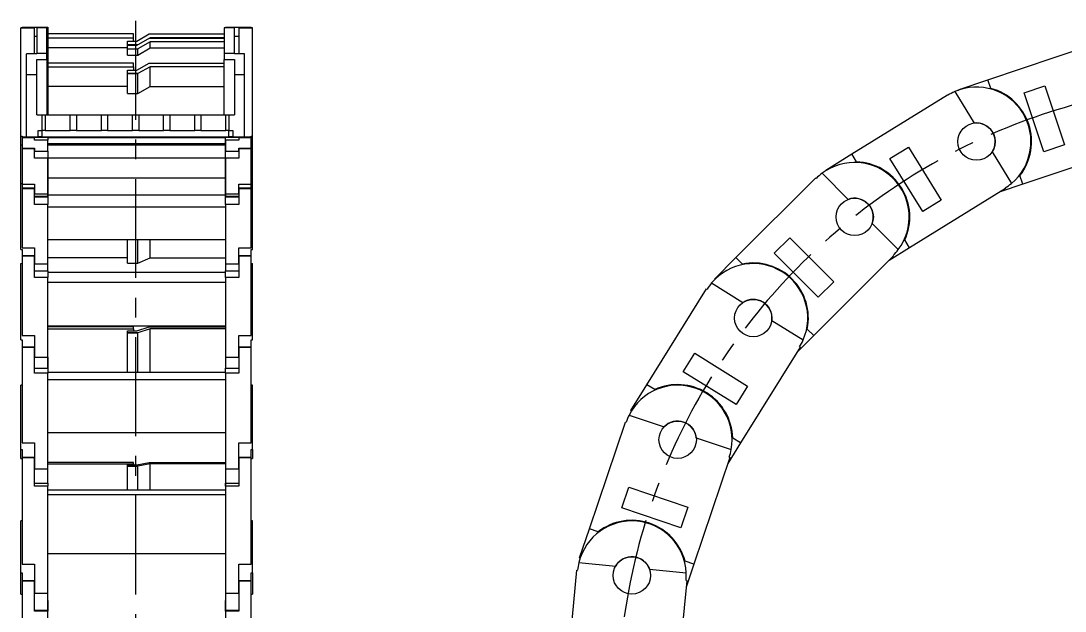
# Model space of a CAD drawing. Extents: x -174 to 743, y -570 to 74.
# Drawn here: x -174.2 to 161.3, y -287.5 to -98 of the extents above; entities that cross this region are included whole.
import ezdxf

# ---------------------------------------------------------------- set-up
doc = ezdxf.new("R2010")
doc.units = 0
doc.linetypes.add('CENTER', pattern=[50.8, 31.75, -6.35, 6.35, -6.35])
doc.layers.get('0').update_dxf_attribs({"linetype": 'CONTINUOUS'})
doc.layers.add('CENTER', color=1, linetype='CONTINUOUS')

msp = doc.modelspace()

# ---------------------------------------------------------------- linework, layer by layer
at = {"color": 7, "linetype": 'CONTINUOUS'}
for p, q in [((-174.180106, -135.020508), (-174.180106, -100.218519)), ((-173.780106, -100.218519), (-174.180106, -100.218519)), ((-173.780106, -100.379492), (-174.180106, -100.379492)), ((-173.780106, -100), (-169.830106, -100)), ((-173.780106, -100), (-173.780106, -100.2)), ((-173.780106, -100.2), (-169.830106, -100.2)), ((-173.780106, -100.2), (-173.780106, -100.379492)), ((-169.830106, -100), (-165.480106, -100)), ((-169.830106, -100.2), (-169.830106, -100)), ((-169.830106, -102.347801), (-169.830106, -100.2)), ((-165.830106, -100.2), (-169.080106, -100.2)), ((-169.080106, -100.2), (-169.080106, -108.465079)), ((-165.830106, -108.465079), (-165.830106, -100.2)), ((-165.480106, -100), (-165.480106, -102.960597)), ((-105.580106, -100.2), (-108.830106, -100.2)), ((-108.830106, -100.2), (-108.830106, -108.465079)), ((-108.480106, -100), (-104.130106, -100)), ((-108.480106, -100.2), (-108.480106, -100)), ((-105.580106, -108.465079), (-105.580106, -100.2)), ((-104.130106, -100), (-100.180106, -100)), ((-104.130106, -100), (-104.130106, -100.2)), ((-104.130106, -100.2), (-100.180106, -100.2)), ((-104.130106, -100.2), (-104.130106, -102.347801)), ((-100.180106, -100.2), (-100.180106, -100)), ((-100.180106, -100.218519), (-100.180106, -100.083786)), ((-100.180106, -100.218519), (-100.180106, -100.2)), ((-100.180106, -100.379492), (-100.180106, -100.2)), ((-100.180106, -100.379492), (-100.180106, -100.2)), ((-100.180106, -100.379492), (-100.180106, -100.2)), ((-99.780106, -100.218519), (-100.180106, -100.218519)), ((-99.780106, -100.379492), (-100.180106, -100.379492)), ((-99.780106, -134.695557), (-99.780106, -100.218519)), ((-99.780106, -134.695557), (-99.780106, -100.218519)), ((-99.780106, -135.020508), (-99.780106, -100.379492)), ((-169.825106, -102.347801), (-169.830106, -102.347801)), ((-169.825106, -108.540322), (-169.825106, -102.347801)), ((-169.080106, -102.960597), (-169.825106, -102.960597)), ((-165.480106, -102.960597), (-165.830106, -102.960597)), ((-137.980106, -102.2), (-165.480106, -102.2)), ((-165.480106, -102.960597), (-165.480106, -128.199951)), ((-165.480106, -103.4), (-137.980106, -103.4)), ((-137.980106, -103.536775), (-165.480106, -103.536775)), ((-137.980106, -103.4), (-137.980106, -102.2)), ((-137.980106, -104.509401), (-137.980106, -103.536775)), ((-136.980106, -104.509401), (-132.980106, -102.2)), ((-132.658567, -103.4), (-136.621365, -105.687923)), ((-132.980106, -102.2), (-108.830106, -102.2)), ((-132.895469, -103.536775), (-108.830106, -103.536775)), ((-108.830106, -103.4), (-132.658567, -103.4)), ((-104.135106, -102.960597), (-105.580106, -102.960597)), ((-104.135106, -102.347801), (-104.135106, -108.540322)), ((-104.130106, -102.347801), (-104.135106, -102.347801)), ((-139.980106, -106.674793), (-165.480106, -106.674793)), ((-139.980106, -104.509401), (-136.980106, -104.509401)), ((-139.980106, -105.687923), (-139.980106, -104.509401)), ((-139.980106, -105.687923), (-136.621365, -105.687923)), ((-139.980106, -105.709401), (-139.980106, -105.687923)), ((-136.658567, -105.709401), (-139.980106, -105.709401)), ((-139.980106, -105.835244), (-136.980106, -105.835244)), ((-139.980106, -107.008187), (-139.980106, -105.835244)), ((-139.980106, -107.008187), (-136.621365, -107.008187)), ((-139.980106, -107.03149), (-139.980106, -107.008187)), ((-136.658567, -107.03149), (-139.980106, -107.03149)), ((-139.980106, -108.973262), (-139.980106, -107.03149)), ((-137.980106, -105.709401), (-137.980106, -105.835244)), ((-136.980106, -105.835244), (-136.761102, -105.709401)), ((-136.621365, -105.687923), (-136.658567, -105.709401)), ((-136.658567, -108.973262), (-132.658567, -106.674793)), ((-136.657503, -107.030823), (-136.658567, -107.03149)), ((-136.657503, -107.030823), (-136.658567, -107.03149)), ((-136.658567, -108.973262), (-136.658567, -107.03149)), ((-136.65644, -107.030157), (-136.657503, -107.030823)), ((-136.65644, -107.030157), (-136.657503, -107.030823)), ((-136.655376, -107.029491), (-136.65644, -107.030157)), ((-136.655376, -107.029491), (-136.65644, -107.030157)), ((-136.654312, -107.028825), (-136.655376, -107.029491)), ((-136.654312, -107.028825), (-136.655376, -107.029491)), ((-136.653249, -107.028159), (-136.654312, -107.028825)), ((-136.653249, -107.028159), (-136.654312, -107.028825)), ((-136.652186, -107.027493), (-136.653249, -107.028159)), ((-136.652186, -107.027493), (-136.653249, -107.028159)), ((-136.651122, -107.026827), (-136.652186, -107.027493)), ((-136.651122, -107.026827), (-136.652186, -107.027493)), ((-136.650059, -107.026161), (-136.651122, -107.026827)), ((-136.650059, -107.026161), (-136.651122, -107.026827)), ((-136.648995, -107.025495), (-136.650059, -107.026161)), ((-136.648995, -107.025495), (-136.650059, -107.026161)), ((-136.647932, -107.024829), (-136.648995, -107.025495)), ((-136.647932, -107.024829), (-136.648995, -107.025495)), ((-136.646869, -107.024163), (-136.647932, -107.024829)), ((-136.646869, -107.024163), (-136.647932, -107.024829)), ((-136.645806, -107.023497), (-136.646869, -107.024163)), ((-136.645806, -107.023497), (-136.646869, -107.024163)), ((-136.644743, -107.022831), (-136.645806, -107.023497)), ((-136.644743, -107.022831), (-136.645806, -107.023497)), ((-136.64368, -107.022165), (-136.644743, -107.022831)), ((-136.64368, -107.022165), (-136.644743, -107.022831)), ((-136.642617, -107.021499), (-136.64368, -107.022165)), ((-136.642617, -107.021499), (-136.64368, -107.022165)), ((-136.641554, -107.020834), (-136.642617, -107.021499)), ((-136.641554, -107.020834), (-136.642617, -107.021499)), ((-136.640491, -107.020168), (-136.641554, -107.020834)), ((-136.640491, -107.020168), (-136.641554, -107.020834)), ((-136.639428, -107.019502), (-136.640491, -107.020168)), ((-136.639428, -107.019502), (-136.640491, -107.020168)), ((-136.638365, -107.018836), (-136.639428, -107.019502)), ((-136.638365, -107.018836), (-136.639428, -107.019502)), ((-136.637302, -107.018171), (-136.638365, -107.018836)), ((-136.637302, -107.018171), (-136.638365, -107.018836)), ((-136.636239, -107.017505), (-136.637302, -107.018171)), ((-136.636239, -107.017505), (-136.637302, -107.018171)), ((-136.635177, -107.016839), (-136.636239, -107.017505)), ((-136.635177, -107.016839), (-136.636239, -107.017505)), ((-136.634114, -107.016173), (-136.635177, -107.016839)), ((-136.634114, -107.016173), (-136.635177, -107.016839)), ((-136.633051, -107.015508), (-136.634114, -107.016173)), ((-136.633051, -107.015508), (-136.634114, -107.016173)), ((-136.631989, -107.014842), (-136.633051, -107.015508)), ((-136.631989, -107.014842), (-136.633051, -107.015508)), ((-136.630926, -107.014177), (-136.631989, -107.014842)), ((-136.630926, -107.014177), (-136.631989, -107.014842)), ((-136.629864, -107.013511), (-136.630926, -107.014177)), ((-136.629864, -107.013511), (-136.630926, -107.014177)), ((-136.628801, -107.012846), (-136.629864, -107.013511)), ((-136.628801, -107.012846), (-136.629864, -107.013511)), ((-136.627739, -107.01218), (-136.628801, -107.012846)), ((-136.627739, -107.01218), (-136.628801, -107.012846)), ((-136.626676, -107.011515), (-136.627739, -107.01218)), ((-136.626676, -107.011515), (-136.627739, -107.01218)), ((-136.625614, -107.010849), (-136.626676, -107.011515)), ((-136.625614, -107.010849), (-136.626676, -107.011515)), ((-136.624552, -107.010184), (-136.625614, -107.010849)), ((-136.624552, -107.010184), (-136.625614, -107.010849)), ((-136.62349, -107.009518), (-136.624552, -107.010184)), ((-136.62349, -107.009518), (-136.624552, -107.010184)), ((-136.622428, -107.008853), (-136.62349, -107.009518)), ((-136.622428, -107.008853), (-136.62349, -107.009518)), ((-136.621365, -107.008187), (-136.622428, -107.008853)), ((-136.621365, -107.008187), (-136.622428, -107.008853)), ((-132.658567, -104.731095), (-136.621365, -107.008187)), ((-108.830106, -104.731095), (-132.658567, -104.731095)), ((-132.658567, -106.674793), (-132.658567, -104.731095)), ((-132.658567, -106.674793), (-108.830106, -106.674793)), ((136.466453, -116.87571), (170.794589, -105.385754)), ((-169.080106, -108.540288), (-172.330106, -108.540288)), ((-172.330106, -115.2), (-172.330106, -108.540288)), ((-165.830106, -108.465079), (-169.080106, -108.465079)), ((-169.080106, -108.465079), (-169.080106, -108.540288)), ((-169.080106, -115.2), (-169.080106, -110.376915)), ((-169.080106, -110.376915), (-165.830106, -110.376915)), ((-165.830106, -110.376915), (-165.830106, -108.465079)), ((-165.830106, -110.376915), (-165.830106, -128.2)), ((-139.980106, -108.973262), (-136.658567, -108.973262)), ((-105.580106, -108.465079), (-108.830106, -108.465079)), ((-108.830106, -108.465079), (-108.830106, -110.376915)), ((-108.830106, -128.2), (-108.830106, -110.376915)), ((-108.830106, -110.376915), (-105.580106, -110.376915)), ((-105.580106, -108.540288), (-105.580106, -108.465079)), ((-102.330106, -108.540288), (-105.580106, -108.540288)), ((-105.580106, -110.376915), (-105.580106, -115.2)), ((-102.330106, -115.2), (-102.330106, -108.540288)), ((-137.980106, -111.598221), (-165.480106, -111.598221)), ((-165.480106, -112.736171), (-137.980106, -112.736171)), ((-139.980106, -113.788206), (-136.980106, -113.788206)), ((-139.980106, -114.905787), (-139.980106, -113.788206)), ((-137.980106, -112.736171), (-137.980106, -111.598221)), ((-137.980106, -112.736171), (-137.980106, -113.788206)), ((-136.980106, -113.788206), (-132.980106, -111.598221)), ((-132.658567, -112.736171), (-136.621365, -114.905787)), ((-132.980106, -111.598221), (-108.830106, -111.598221)), ((-108.830106, -112.736171), (-132.658567, -112.736171)), ((-132.658567, -119.084212), (-132.658567, -112.736171)), ((-172.330106, -115.2), (-169.080106, -115.2)), ((-172.330106, -135.2), (-172.330106, -115.2)), ((-169.080106, -128.2), (-169.080106, -115.2)), ((-139.980106, -114.905787), (-136.621365, -114.905787)), ((-139.980106, -114.932444), (-139.980106, -114.905787)), ((-139.980106, -114.932444), (-139.980106, -114.905787)), ((-136.658567, -114.932444), (-139.980106, -114.932444)), ((-139.980106, -121.274197), (-139.980106, -114.932444)), ((-136.657503, -114.931682), (-136.658567, -114.932444)), ((-136.657503, -114.931682), (-136.658567, -114.932444)), ((-136.658567, -121.274197), (-136.658567, -114.932444)), ((-136.65644, -114.93092), (-136.657503, -114.931682)), ((-136.65644, -114.93092), (-136.657503, -114.931682)), ((-136.655376, -114.930158), (-136.65644, -114.93092)), ((-136.655376, -114.930158), (-136.65644, -114.93092)), ((-136.654312, -114.929396), (-136.655376, -114.930158)), ((-136.654312, -114.929396), (-136.655376, -114.930158)), ((-136.653249, -114.928634), (-136.654312, -114.929396)), ((-136.653249, -114.928634), (-136.654312, -114.929396)), ((-136.652186, -114.927873), (-136.653249, -114.928634)), ((-136.652186, -114.927873), (-136.653249, -114.928634)), ((-136.651122, -114.927111), (-136.652186, -114.927873)), ((-136.651122, -114.927111), (-136.652186, -114.927873)), ((-136.650059, -114.926349), (-136.651122, -114.927111)), ((-136.650059, -114.926349), (-136.651122, -114.927111)), ((-136.648995, -114.925587), (-136.650059, -114.926349)), ((-136.648995, -114.925587), (-136.650059, -114.926349)), ((-136.647932, -114.924826), (-136.648995, -114.925587)), ((-136.647932, -114.924826), (-136.648995, -114.925587)), ((-136.646869, -114.924064), (-136.647932, -114.924826)), ((-136.646869, -114.924064), (-136.647932, -114.924826)), ((-136.645806, -114.923302), (-136.646869, -114.924064)), ((-136.645806, -114.923302), (-136.646869, -114.924064)), ((-136.644743, -114.92254), (-136.645806, -114.923302)), ((-136.644743, -114.92254), (-136.645806, -114.923302)), ((-136.64368, -114.921779), (-136.644743, -114.92254)), ((-136.64368, -114.921779), (-136.644743, -114.92254)), ((-136.642617, -114.921017), (-136.64368, -114.921779)), ((-136.642617, -114.921017), (-136.64368, -114.921779)), ((-136.641554, -114.920255), (-136.642617, -114.921017)), ((-136.641554, -114.920255), (-136.642617, -114.921017)), ((-136.640491, -114.919494), (-136.641554, -114.920255)), ((-136.640491, -114.919494), (-136.641554, -114.920255)), ((-136.639428, -114.918732), (-136.640491, -114.919494)), ((-136.639428, -114.918732), (-136.640491, -114.919494)), ((-136.638365, -114.917971), (-136.639428, -114.918732)), ((-136.638365, -114.917971), (-136.639428, -114.918732)), ((-136.637302, -114.917209), (-136.638365, -114.917971)), ((-136.637302, -114.917209), (-136.638365, -114.917971)), ((-136.636239, -114.916447), (-136.637302, -114.917209)), ((-136.636239, -114.916447), (-136.637302, -114.917209)), ((-136.635177, -114.915686), (-136.636239, -114.916447)), ((-136.635177, -114.915686), (-136.636239, -114.916447)), ((-136.634114, -114.914924), (-136.635177, -114.915686)), ((-136.634114, -114.914924), (-136.635177, -114.915686)), ((-136.633051, -114.914163), (-136.634114, -114.914924)), ((-136.633051, -114.914163), (-136.634114, -114.914924)), ((-136.631989, -114.913401), (-136.633051, -114.914163)), ((-136.631989, -114.913401), (-136.633051, -114.914163)), ((-136.630926, -114.91264), (-136.631989, -114.913401)), ((-136.630926, -114.91264), (-136.631989, -114.913401)), ((-136.629864, -114.911878), (-136.630926, -114.91264)), ((-136.629864, -114.911878), (-136.630926, -114.91264)), ((-136.628801, -114.911117), (-136.629864, -114.911878)), ((-136.628801, -114.911117), (-136.629864, -114.911878)), ((-136.627739, -114.910355), (-136.628801, -114.911117)), ((-136.627739, -114.910355), (-136.628801, -114.911117)), ((-136.626676, -114.909594), (-136.627739, -114.910355)), ((-136.626676, -114.909594), (-136.627739, -114.910355)), ((-136.625614, -114.908833), (-136.626676, -114.909594)), ((-136.625614, -114.908833), (-136.626676, -114.909594)), ((-136.624552, -114.908071), (-136.625614, -114.908833)), ((-136.624552, -114.908071), (-136.625614, -114.908833)), ((-136.62349, -114.90731), (-136.624552, -114.908071)), ((-136.62349, -114.90731), (-136.624552, -114.908071)), ((-136.622428, -114.906549), (-136.62349, -114.90731)), ((-136.622428, -114.906549), (-136.62349, -114.90731)), ((-136.621365, -114.905787), (-136.622428, -114.906549)), ((-136.621365, -114.905787), (-136.622428, -114.906549)), ((-105.580106, -115.2), (-102.330106, -115.2)), ((-105.580106, -115.2), (-105.580106, -128.2)), ((-102.330106, -135.2), (-102.330106, -115.2)), ((127.173201, -119.98625), (136.466453, -116.87571)), ((137.406153, -119.683217), (136.466453, -116.87571)), ((-139.980106, -119.084212), (-165.480106, -119.084212)), ((-136.658567, -121.274197), (-132.658567, -119.084212)), ((-132.658567, -119.084212), (-108.830106, -119.084212)), ((125.81313, -120.722441), (132.050771, -130.816865)), ((127.236681, -120.175908), (127.173201, -119.98625)), ((148.108872, -121.09875), (154.74691, -118.876936)), ((154.74691, -118.876936), (161.094952, -137.842757)), ((-139.980106, -121.274197), (-136.658567, -121.274197)), ((92.691917, -140.742913), (123.486917, -121.713778)), ((123.486917, -121.713778), (123.59205, -121.883916)), ((154.456914, -140.064571), (148.108872, -121.09875)), ((-169.080106, -128.2), (-167.330106, -128.2)), ((-167.330106, -133.2), (-167.330106, -128.2)), ((-167.330106, -128.2), (-166.330106, -128.2)), ((-166.330106, -128.2), (-158.330106, -128.2)), ((-166.330106, -128.2), (-166.330106, -133.2)), ((-158.330106, -128.2), (-156.330106, -128.2)), ((-158.330106, -133.2), (-158.330106, -128.2)), ((-156.330106, -128.2), (-148.330106, -128.2)), ((-156.330106, -128.2), (-156.330106, -133.2)), ((-148.330106, -133.2), (-148.330106, -128.2)), ((-148.330106, -128.2), (-146.330106, -128.2)), ((-146.330106, -128.2), (-138.330106, -128.2)), ((-146.330106, -128.2), (-146.330106, -133.2)), ((-138.330106, -128.2), (-136.330106, -128.2)), ((-138.330106, -133.2), (-138.330106, -128.2)), ((-136.330106, -128.2), (-128.330106, -128.2)), ((-136.330106, -128.2), (-136.330106, -133.2)), ((-128.330106, -128.2), (-126.330106, -128.2)), ((-128.330106, -133.2), (-128.330106, -128.2)), ((-126.330106, -128.2), (-118.330106, -128.2)), ((-126.330106, -128.2), (-126.330106, -133.2)), ((-118.330106, -128.2), (-116.330106, -128.2)), ((-118.330106, -133.2), (-118.330106, -128.2)), ((-116.330106, -128.2), (-108.330106, -128.2)), ((-116.330106, -128.2), (-116.330106, -133.2)), ((-108.330106, -128.2), (-107.330106, -128.2)), ((-108.330106, -133.2), (-108.330106, -128.2)), ((-107.330106, -128.2), (-107.330106, -133.2)), ((-107.330106, -128.2), (-105.580106, -128.2)), ((-168.580106, -133.2), (-167.330106, -133.2)), ((-168.580106, -135.2), (-168.580106, -133.2)), ((-166.330106, -133.2), (-167.330106, -133.2)), ((-167.330106, -135.2), (-167.330106, -133.2)), ((-166.330106, -133.2), (-158.330106, -133.2)), ((-156.330106, -133.2), (-158.330106, -133.2)), ((-156.330106, -133.2), (-148.330106, -133.2)), ((-146.330106, -133.2), (-148.330106, -133.2)), ((-146.330106, -133.2), (-138.330106, -133.2)), ((-136.330106, -133.2), (-138.330106, -133.2)), ((-136.330106, -133.2), (-128.330106, -133.2)), ((-126.330106, -133.2), (-128.330106, -133.2)), ((-126.330106, -133.2), (-118.330106, -133.2)), ((-116.330106, -133.2), (-118.330106, -133.2)), ((-116.330106, -133.2), (-108.330106, -133.2)), ((-107.330106, -133.2), (-108.330106, -133.2)), ((-107.330106, -133.2), (-106.080106, -133.2)), ((-107.330106, -135.2), (-107.330106, -133.2)), ((-106.080106, -133.2), (-106.080106, -135.2)), ((-174.180106, -137.801883), (-174.180106, -135.020508)), ((-174.180106, -137.801883), (-174.180106, -135.020508)), ((-174.180106, -135.020508), (-173.780106, -135.020508)), ((-173.780106, -135.020508), (-173.780106, -135.2)), ((-173.780106, -135.020508), (-173.780106, -135.2)), ((-173.780106, -135.020508), (-173.780106, -135.2)), ((-173.780106, -135.2), (-172.330106, -135.2)), ((-173.780106, -135.2), (-173.780106, -135.4)), ((-173.780106, -135.316214), (-173.780106, -138.834308)), ((-173.780106, -135.4), (-169.830106, -135.4)), ((-172.330106, -135.2), (-168.580106, -135.2)), ((-169.830106, -135.4), (-169.830106, -135.2)), ((-165.480106, -135.4), (-169.830106, -135.4)), ((-169.830106, -136.268626), (-169.830106, -135.4)), ((-165.480106, -136.268626), (-169.830106, -136.268626)), ((-167.330106, -135.2), (-168.580106, -135.2)), ((-167.330106, -135.2), (-107.330106, -135.2)), ((-165.480106, -135.2), (-165.480106, -135.4)), ((-165.480106, -135.4), (-165.480106, -136.268626)), ((-108.480106, -135.584352), (-165.480106, -135.584352)), ((-165.480106, -139.78672), (-165.480106, -136.268626)), ((-108.480106, -137.52805), (-165.480106, -137.52805)), ((-139.980106, -137.865883), (-139.980106, -137.52805)), ((-136.658567, -137.865883), (-136.658567, -137.52805)), ((-132.658567, -137.865883), (-132.658567, -137.52805)), ((-108.480106, -154.461207), (-108.480106, -135.192206)), ((-108.480106, -136.268626), (-108.480106, -135.2)), ((-108.480106, -135.4), (-108.480106, -135.2)), ((-104.130106, -135.4), (-108.480106, -135.4)), ((-104.130106, -136.268626), (-108.480106, -136.268626)), ((-108.480106, -136.268626), (-108.480106, -139.78672)), ((-106.080106, -135.2), (-107.330106, -135.2)), ((-106.080106, -135.2), (-102.330106, -135.2)), ((-104.130106, -135.2), (-104.130106, -135.4)), ((-104.130106, -135.316214), (-104.130106, -136.268626)), ((-104.130106, -135.4), (-100.180106, -135.4)), ((-102.330106, -135.2), (-100.180106, -135.2)), ((-100.180106, -135.020508), (-99.780106, -135.020508)), ((-100.180106, -135.2), (-100.180106, -135.020508)), ((-100.180106, -135.4), (-100.180106, -135.2)), ((-100.180106, -138.834308), (-100.180106, -135.4)), ((-99.780106, -137.801883), (-99.780106, -135.020508)), ((-174.180106, -150.191228), (-174.180106, -137.801883)), ((-174.180106, -137.801883), (-173.780106, -137.801883)), ((-173.780106, -138.834308), (-169.830106, -138.834308)), ((-173.780106, -138.834308), (-173.780106, -138.955257)), ((-173.780106, -138.955257), (-169.830106, -138.955257)), ((-173.780106, -138.955257), (-173.780106, -150.445213)), ((-169.830106, -138.834308), (-169.830106, -139.78672)), ((-169.830106, -138.955257), (-169.830106, -138.834308)), ((-169.830106, -142.065797), (-169.830106, -138.955257)), ((-169.830106, -139.78672), (-165.480106, -139.78672)), ((-108.480106, -137.865883), (-165.480106, -137.865883)), ((-165.480106, -139.78672), (-165.480106, -154.461207)), ((-165.480106, -139.78672), (-165.480106, -142.065797)), ((-108.480106, -154.461207), (-108.480106, -139.25829)), ((-108.480106, -139.78672), (-104.130106, -139.78672)), ((-108.480106, -142.065797), (-108.480106, -139.78672)), ((-104.130106, -138.834308), (-100.180106, -138.834308)), ((-104.130106, -139.78672), (-104.130106, -138.834308)), ((-104.130106, -138.955257), (-100.180106, -138.955257)), ((-104.130106, -138.955257), (-104.130106, -142.065797)), ((-100.180106, -137.801883), (-99.780106, -137.801883)), ((-100.180106, -138.765599), (-100.180106, -137.801883)), ((-100.180106, -138.955257), (-100.180106, -138.765599)), ((-100.180106, -150.445213), (-100.180106, -138.955257)), ((-99.780106, -150.191228), (-99.780106, -137.801883)), ((84.355149, -145.894447), (92.691917, -140.742913)), ((94.248205, -143.261465), (92.691917, -140.742913)), ((104.99125, -142.194264), (110.946084, -138.514597)), ((110.946084, -138.514597), (121.459419, -155.528409)), ((137.785118, -140.096804), (144.022759, -150.191228)), ((182.030623, -138.955257), (147.702487, -150.445213)), ((161.094952, -137.842757), (154.456914, -140.064571)), ((-165.480106, -142.065797), (-169.830106, -142.065797)), ((-165.480106, -153.555753), (-165.480106, -142.065797)), ((-108.480106, -142.133193), (-165.480106, -142.133193)), ((-104.130106, -142.065797), (-108.480106, -142.065797)), ((-108.480106, -142.065797), (-108.480106, -153.555753)), ((115.504584, -159.208076), (104.99125, -142.194264)), ((83.199253, -146.921907), (91.578223, -155.324194)), ((84.460283, -146.064585), (84.355149, -145.894447)), ((-174.180106, -171.450817), (-174.180106, -150.191228)), ((-174.180106, -171.450817), (-174.180106, -150.191228)), ((-174.180106, -150.191228), (-173.780106, -150.191228)), ((-173.780106, -150.445213), (-169.830106, -150.445213)), ((-173.780106, -150.445213), (-173.780106, -151.658087)), ((-169.830106, -150.445213), (-169.830106, -153.555753)), ((-108.480106, -148.481235), (-165.480106, -148.481235)), ((-104.130106, -150.445213), (-100.180106, -150.445213)), ((-104.130106, -153.555753), (-104.130106, -150.445213)), ((-100.180106, -150.191228), (-99.780106, -150.191228)), ((-100.180106, -151.658087), (-100.180106, -150.191228)), ((-99.780106, -171.450817), (-99.780106, -150.191228)), ((-99.780106, -171.450817), (-99.780106, -150.191228)), ((55.528255, -173.980176), (81.161063, -148.418502)), ((81.161063, -148.418502), (81.302288, -148.56012)), ((147.702487, -150.445213), (140.352373, -152.905366)), ((147.702487, -150.445213), (146.762788, -147.637705)), ((-173.780106, -151.658087), (-169.830106, -151.658087)), ((-173.780106, -151.658087), (-173.780106, -151.828225)), ((-173.780106, -151.828225), (-169.830106, -151.828225)), ((-173.780106, -151.828225), (-173.780106, -170.857361)), ((-169.830106, -156.979759), (-169.830106, -151.828225)), ((-169.830106, -153.555753), (-165.480106, -153.555753)), ((-169.830106, -154.271002), (-165.480106, -154.271002)), ((-169.825106, -154.271002), (-169.825106, -154.461207)), ((-165.480106, -154.271002), (-165.480106, -153.555753)), ((-165.480106, -154.271002), (-165.480106, -153.555753)), ((-108.480106, -153.983094), (-165.480106, -153.983094)), ((-108.480106, -153.555753), (-104.130106, -153.555753)), ((-108.480106, -153.555753), (-108.480106, -154.271002)), ((-108.480106, -154.271002), (-104.130106, -154.271002)), ((-104.135106, -154.461207), (-104.135106, -154.271002)), ((-104.130106, -151.658087), (-100.180106, -151.658087)), ((-104.130106, -151.828225), (-100.180106, -151.828225)), ((-104.130106, -151.828225), (-104.130106, -156.979759)), ((-100.180106, -151.828225), (-100.180106, -151.658087)), ((-100.180106, -170.857361), (-100.180106, -151.828225)), ((142.095519, -151.828225), (111.300519, -170.857361)), ((141.990386, -151.658087), (142.095519, -151.828225)), ((-165.480106, -156.979759), (-169.830106, -156.979759)), ((-169.825106, -154.461207), (-165.480106, -154.461207)), ((-165.480106, -154.461207), (-165.480106, -156.979759)), ((-165.480106, -176.008895), (-165.480106, -156.979759)), ((-108.480106, -154.461207), (-104.135106, -154.461207)), ((-108.480106, -156.979759), (-108.480106, -154.461207)), ((-104.130106, -156.979759), (-108.480106, -156.979759)), ((-108.480106, -156.979759), (-108.480106, -176.008895)), ((121.459419, -155.528409), (115.504584, -159.208076)), ((-108.480106, -157.811202), (-165.480106, -157.811202)), ((99.281121, -163.048529), (107.660091, -171.450817)), ((67.833866, -172.583059), (72.790486, -167.640194)), ((72.790486, -167.640194), (86.912958, -181.801967)), ((-173.780106, -170.857361), (-169.830106, -170.857361)), ((-169.830106, -170.857361), (-169.830106, -176.008895)), ((-108.480106, -168.324537), (-165.480106, -168.324537)), ((-139.980106, -175.763342), (-139.980106, -168.324537)), ((-136.658567, -175.763342), (-136.658567, -168.324537)), ((-132.658567, -174.128081), (-132.658567, -168.324537)), ((-104.130106, -170.857361), (-100.180106, -170.857361)), ((-104.130106, -176.008895), (-104.130106, -170.857361)), ((111.300519, -170.857361), (104.706897, -174.931754)), ((111.300519, -170.857361), (109.744232, -168.338809)), ((-174.180106, -171.450817), (-173.780106, -171.450817)), ((-173.780106, -171.450817), (-173.780106, -173.343222)), ((-173.780106, -171.450817), (-173.780106, -173.343222)), ((-173.780106, -173.343222), (-169.830106, -173.343222)), ((-173.780106, -173.343222), (-173.780106, -173.484839)), ((-173.780106, -173.484839), (-173.780106, -199.046513)), ((-173.780106, -173.484839), (-169.830106, -173.484839)), ((-169.830106, -180.404851), (-169.830106, -173.484839)), ((-139.980106, -174.128081), (-165.480106, -174.128081)), ((-136.658567, -175.763342), (-132.658567, -174.128081)), ((-132.658567, -174.128081), (-108.480106, -174.128081)), ((-104.130106, -173.343222), (-100.180106, -173.343222)), ((-104.130106, -173.484839), (-100.180106, -173.484839)), ((-104.130106, -173.484839), (-104.130106, -180.404851)), ((-100.180106, -173.343222), (-100.180106, -171.450817)), ((-100.180106, -171.450817), (-99.780106, -171.450817)), ((-100.180106, -173.484839), (-100.180106, -173.343222)), ((-100.180106, -199.046513), (-100.180106, -173.484839)), ((48.588986, -180.900187), (55.528255, -173.980176)), ((57.618802, -176.076541), (55.528255, -173.980176)), ((81.956338, -186.744832), (67.833866, -172.583059)), ((106.157838, -173.484839), (80.525029, -199.046513)), ((106.016613, -173.343222), (106.157838, -173.484839)), ((-174.180106, -200.456015), (-174.180106, -175.933355)), ((-174.180106, -175.933355), (-173.780106, -175.933355)), ((-169.830106, -176.008895), (-165.480106, -176.008895)), ((-165.480106, -178.308485), (-165.480106, -176.008895)), ((-139.980106, -175.763342), (-136.658567, -175.763342)), ((-108.480106, -176.008895), (-104.130106, -176.008895)), ((-108.480106, -176.008895), (-108.480106, -178.308485)), ((-100.180106, -175.933355), (-99.780106, -175.933355)), ((-99.780106, -200.456015), (-99.780106, -175.933355)), ((-165.480106, -180.404851), (-169.830106, -180.404851)), ((-169.825106, -178.308485), (-165.480106, -178.308485)), ((-165.480106, -178.308485), (-165.480106, -180.404851)), ((-108.480106, -178.769959), (-165.480106, -178.769959)), ((-165.480106, -205.966524), (-165.480106, -180.404851)), ((-108.480106, -178.308485), (-104.135106, -178.308485)), ((-108.480106, -180.404851), (-108.480106, -178.308485)), ((-108.480106, -180.404851), (-108.480106, -205.966524)), ((-104.130106, -180.404851), (-108.480106, -180.404851)), ((48.730211, -181.041804), (48.588986, -180.900187)), ((-108.480106, -181.956357), (-165.480106, -181.956357)), ((26.941424, -214.829245), (46.056065, -184.087246)), ((46.056065, -184.087246), (46.22591, -184.192852)), ((47.698411, -182.164563), (57.775462, -188.430232)), ((86.912958, -181.801967), (81.956338, -186.744832)), ((67.039429, -194.190346), (77.11648, -200.456015)), ((-108.480106, -196.078829), (-165.480106, -196.078829)), ((-137.980106, -196.288854), (-165.480106, -196.288854)), ((-165.480106, -196.922488), (-137.980106, -196.922488)), ((-139.980106, -197.508284), (-136.980106, -197.508284)), ((-139.980106, -198.130577), (-139.980106, -197.508284)), ((-137.980106, -196.922488), (-137.980106, -196.288854)), ((-137.980106, -196.922488), (-137.980106, -197.508284)), ((-136.980106, -197.508284), (-132.980106, -196.288854)), ((-132.658567, -196.922488), (-136.621365, -198.130577)), ((-132.980106, -196.288854), (-108.480106, -196.288854)), ((-108.480106, -196.922488), (-132.658567, -196.922488)), ((-132.658567, -210.91525), (-132.658567, -196.922488)), ((80.525029, -199.046513), (78.434482, -196.950148)), ((-174.180106, -200.456015), (-173.780106, -200.456015)), ((-173.780106, -199.046513), (-169.830106, -199.046513)), ((-173.780106, -200.456015), (-173.780106, -202.673859)), ((-169.830106, -199.046513), (-169.830106, -205.966524)), ((-139.980106, -198.130577), (-136.621365, -198.130577)), ((-139.980106, -198.158745), (-139.980106, -198.130577)), ((-136.658567, -198.158745), (-139.980106, -198.158745)), ((-139.980106, -210.91525), (-139.980106, -198.158745)), ((-136.657503, -198.15794), (-136.658567, -198.158745)), ((-136.657503, -198.15794), (-136.658567, -198.158745)), ((-136.658567, -210.91525), (-136.658567, -198.158745)), ((-136.65644, -198.157135), (-136.657503, -198.15794)), ((-136.65644, -198.157135), (-136.657503, -198.15794)), ((-136.655376, -198.156331), (-136.65644, -198.157135)), ((-136.655376, -198.156331), (-136.65644, -198.157135)), ((-136.654312, -198.155526), (-136.655376, -198.156331)), ((-136.654312, -198.155526), (-136.655376, -198.156331)), ((-136.653249, -198.154721), (-136.654312, -198.155526)), ((-136.653249, -198.154721), (-136.654312, -198.155526)), ((-136.652186, -198.153917), (-136.653249, -198.154721)), ((-136.652186, -198.153917), (-136.653249, -198.154721)), ((-136.651122, -198.153112), (-136.652186, -198.153917)), ((-136.651122, -198.153112), (-136.652186, -198.153917)), ((-136.650059, -198.152307), (-136.651122, -198.153112)), ((-136.650059, -198.152307), (-136.651122, -198.153112)), ((-136.648995, -198.151503), (-136.650059, -198.152307)), ((-136.648995, -198.151503), (-136.650059, -198.152307)), ((-136.647932, -198.150698), (-136.648995, -198.151503)), ((-136.647932, -198.150698), (-136.648995, -198.151503)), ((-136.646869, -198.149893), (-136.647932, -198.150698)), ((-136.646869, -198.149893), (-136.647932, -198.150698)), ((-136.645806, -198.149089), (-136.646869, -198.149893)), ((-136.645806, -198.149089), (-136.646869, -198.149893)), ((-136.644743, -198.148284), (-136.645806, -198.149089)), ((-136.644743, -198.148284), (-136.645806, -198.149089)), ((-136.64368, -198.147479), (-136.644743, -198.148284)), ((-136.64368, -198.147479), (-136.644743, -198.148284)), ((-136.642617, -198.146674), (-136.64368, -198.147479)), ((-136.642617, -198.146674), (-136.64368, -198.147479)), ((-136.641554, -198.14587), (-136.642617, -198.146674)), ((-136.641554, -198.14587), (-136.642617, -198.146674)), ((-136.640491, -198.145065), (-136.641554, -198.14587)), ((-136.640491, -198.145065), (-136.641554, -198.14587)), ((-136.639428, -198.14426), (-136.640491, -198.145065)), ((-136.639428, -198.14426), (-136.640491, -198.145065)), ((-136.638365, -198.143455), (-136.639428, -198.14426)), ((-136.638365, -198.143455), (-136.639428, -198.14426)), ((-136.637302, -198.142651), (-136.638365, -198.143455)), ((-136.637302, -198.142651), (-136.638365, -198.143455)), ((-136.636239, -198.141846), (-136.637302, -198.142651)), ((-136.636239, -198.141846), (-136.637302, -198.142651)), ((-136.635177, -198.141041), (-136.636239, -198.141846)), ((-136.635177, -198.141041), (-136.636239, -198.141846)), ((-136.634114, -198.140236), (-136.635177, -198.141041)), ((-136.634114, -198.140236), (-136.635177, -198.141041)), ((-136.633051, -198.139431), (-136.634114, -198.140236)), ((-136.633051, -198.139431), (-136.634114, -198.140236)), ((-136.631989, -198.138626), (-136.633051, -198.139431)), ((-136.631989, -198.138626), (-136.633051, -198.139431)), ((-136.630926, -198.137822), (-136.631989, -198.138626)), ((-136.630926, -198.137822), (-136.631989, -198.138626)), ((-136.629864, -198.137017), (-136.630926, -198.137822)), ((-136.629864, -198.137017), (-136.630926, -198.137822)), ((-136.628801, -198.136212), (-136.629864, -198.137017)), ((-136.628801, -198.136212), (-136.629864, -198.137017)), ((-136.627739, -198.135407), (-136.628801, -198.136212)), ((-136.627739, -198.135407), (-136.628801, -198.136212)), ((-136.626676, -198.134602), (-136.627739, -198.135407)), ((-136.626676, -198.134602), (-136.627739, -198.135407)), ((-136.625614, -198.133797), (-136.626676, -198.134602)), ((-136.625614, -198.133797), (-136.626676, -198.134602)), ((-136.624552, -198.132992), (-136.625614, -198.133797)), ((-136.624552, -198.132992), (-136.625614, -198.133797)), ((-136.62349, -198.132187), (-136.624552, -198.132992)), ((-136.62349, -198.132187), (-136.624552, -198.132992)), ((-136.622428, -198.131382), (-136.62349, -198.132187)), ((-136.622428, -198.131382), (-136.62349, -198.132187)), ((-136.621365, -198.130577), (-136.622428, -198.131382)), ((-136.621365, -198.130577), (-136.622428, -198.131382)), ((-104.130106, -199.046513), (-100.180106, -199.046513)), ((-104.130106, -205.966524), (-104.130106, -199.046513)), ((-100.180106, -200.456015), (-99.780106, -200.456015)), ((-100.180106, -202.673859), (-100.180106, -200.456015)), ((80.525029, -199.046513), (75.036702, -204.51961)), ((-173.780106, -202.673859), (-169.830106, -202.673859)), ((-173.780106, -202.673859), (-173.780106, -202.779464)), ((-173.780106, -202.779464), (-169.830106, -202.779464)), ((-173.780106, -202.779464), (-173.780106, -233.521463)), ((-169.830106, -211.101884), (-169.830106, -202.779464)), ((-104.130106, -202.673859), (-100.180106, -202.673859)), ((-104.130106, -202.779464), (-100.180106, -202.779464)), ((-104.130106, -202.779464), (-104.130106, -211.101884)), ((-100.180106, -202.779464), (-100.180106, -202.673859)), ((-100.180106, -233.521463), (-100.180106, -202.779464)), ((76.118683, -202.779464), (57.004042, -233.521463)), ((75.948837, -202.673859), (76.118683, -202.779464)), ((-169.830106, -205.966524), (-165.480106, -205.966524)), ((-165.480106, -205.966524), (-165.480106, -211.101884)), ((-165.480106, -209.538603), (-165.480106, -205.966524)), ((-108.480106, -205.966524), (-104.130106, -205.966524)), ((-108.480106, -205.966524), (-108.480106, -209.538603)), ((38.602347, -210.65757), (42.298548, -204.712984)), ((42.298548, -204.712984), (59.283078, -215.273559)), ((-165.480106, -211.101884), (-169.830106, -211.101884)), ((-169.825106, -209.538603), (-165.480106, -209.538603)), ((-165.480106, -209.538603), (-165.480106, -211.101884)), ((-108.480106, -210.91525), (-165.480106, -210.91525)), ((-165.480106, -241.843883), (-165.480106, -211.101884)), ((-108.480106, -209.538603), (-104.135106, -209.538603)), ((-108.480106, -211.101884), (-108.480106, -209.538603)), ((-104.130106, -211.101884), (-108.480106, -211.101884)), ((-108.480106, -211.101884), (-108.480106, -241.843883)), ((55.586877, -221.218145), (38.602347, -210.65757)), ((-108.480106, -213.29138), (-165.480106, -213.29138)), ((-174.180106, -235.67245), (-174.180106, -214.997774)), ((-174.180106, -235.67245), (-174.180106, -214.997774)), ((-173.780106, -214.997774), (-174.180106, -214.997774)), ((-99.780106, -214.997774), (-100.180106, -214.997774)), ((-99.780106, -235.67245), (-99.780106, -214.997774)), ((-99.780106, -235.67245), (-99.780106, -214.997774)), ((21.766742, -223.151665), (26.941424, -214.829245)), ((29.455641, -216.392526), (26.941424, -214.829245)), ((59.283078, -215.273559), (55.586877, -221.218145)), ((21.1886, -224.586071), (32.430655, -228.383669)), ((21.936587, -223.257271), (21.766742, -223.151665)), ((8.443667, -261.129206), (20.028977, -226.833134)), ((20.028977, -226.833134), (20.218458, -226.897141)), ((-108.480106, -230.27591), (-165.480106, -230.27591)), ((-173.780106, -233.521463), (-169.830106, -233.521463)), ((-169.830106, -233.521463), (-169.830106, -241.843883)), ((-104.130106, -233.521463), (-100.180106, -233.521463)), ((-104.130106, -241.843883), (-104.130106, -233.521463)), ((42.765627, -231.874852), (54.007683, -235.67245)), ((57.004042, -233.521463), (52.911341, -240.103737)), ((57.004042, -233.521463), (54.489824, -231.958183)), ((-174.180106, -235.67245), (-173.780106, -235.67245)), ((-174.180106, -238.497774), (-174.180106, -235.67245)), ((-174.180106, -238.497774), (-174.180106, -235.67245)), ((-173.780106, -235.67245), (-173.780106, -238.098407)), ((-173.780106, -238.098407), (-169.830106, -238.098407)), ((-173.780106, -238.098407), (-173.780106, -238.162414)), ((-104.130106, -238.098407), (-100.180106, -238.098407)), ((-100.180106, -235.67245), (-99.780106, -235.67245)), ((-100.180106, -238.098407), (-100.180106, -235.67245)), ((-100.180106, -238.162414), (-100.180106, -238.098407)), ((-99.780106, -235.67245), (-99.780106, -238.497774)), ((-99.780106, -235.67245), (-99.780106, -238.497774)), ((53.377644, -238.098407), (53.567125, -238.162414)), ((-174.180106, -238.497774), (-173.780106, -238.497774)), ((-173.780106, -238.162414), (-169.830106, -238.162414)), ((-173.780106, -238.162414), (-173.780106, -272.458487)), ((-169.830106, -247.446986), (-169.830106, -238.162414)), ((-137.980106, -239.853482), (-165.480106, -239.853482)), ((-165.480106, -240.237526), (-137.980106, -240.237526)), ((-139.980106, -240.592574), (-136.980106, -240.592574)), ((-139.980106, -240.969744), (-139.980106, -240.592574)), ((-139.980106, -240.969744), (-136.621365, -240.969744)), ((-139.980106, -240.995389), (-139.980106, -240.969744)), ((-136.658567, -240.995389), (-139.980106, -240.995389)), ((-139.980106, -248.718484), (-139.980106, -240.995389)), ((-137.980106, -240.237526), (-137.980106, -239.853482)), ((-137.980106, -240.237526), (-137.980106, -240.592574)), ((-136.980106, -240.592574), (-132.980106, -239.853482)), ((-136.657503, -240.994656), (-136.658567, -240.995389)), ((-136.657503, -240.994656), (-136.658567, -240.995389)), ((-136.658567, -248.718484), (-136.658567, -240.995389)), ((-136.65644, -240.993924), (-136.657503, -240.994656)), ((-136.65644, -240.993924), (-136.657503, -240.994656)), ((-136.655376, -240.993192), (-136.65644, -240.993924)), ((-136.655376, -240.993192), (-136.65644, -240.993924)), ((-136.654312, -240.992459), (-136.655376, -240.993192)), ((-136.654312, -240.992459), (-136.655376, -240.993192)), ((-136.653249, -240.991727), (-136.654312, -240.992459)), ((-136.653249, -240.991727), (-136.654312, -240.992459)), ((-136.652186, -240.990994), (-136.653249, -240.991727)), ((-136.652186, -240.990994), (-136.653249, -240.991727)), ((-136.651122, -240.990262), (-136.652186, -240.990994)), ((-136.651122, -240.990262), (-136.652186, -240.990994)), ((-136.650059, -240.989529), (-136.651122, -240.990262)), ((-136.650059, -240.989529), (-136.651122, -240.990262)), ((-136.648995, -240.988797), (-136.650059, -240.989529)), ((-136.648995, -240.988797), (-136.650059, -240.989529)), ((-136.647932, -240.988064), (-136.648995, -240.988797)), ((-136.647932, -240.988064), (-136.648995, -240.988797)), ((-136.646869, -240.987331), (-136.647932, -240.988064)), ((-136.646869, -240.987331), (-136.647932, -240.988064)), ((-136.645806, -240.986599), (-136.646869, -240.987331)), ((-136.645806, -240.986599), (-136.646869, -240.987331)), ((-136.644743, -240.985866), (-136.645806, -240.986599)), ((-136.644743, -240.985866), (-136.645806, -240.986599)), ((-136.64368, -240.985134), (-136.644743, -240.985866)), ((-136.64368, -240.985134), (-136.644743, -240.985866)), ((-136.642617, -240.984401), (-136.64368, -240.985134)), ((-136.642617, -240.984401), (-136.64368, -240.985134)), ((-136.641554, -240.983668), (-136.642617, -240.984401)), ((-136.641554, -240.983668), (-136.642617, -240.984401)), ((-136.640491, -240.982936), (-136.641554, -240.983668)), ((-136.640491, -240.982936), (-136.641554, -240.983668)), ((-136.639428, -240.982203), (-136.640491, -240.982936)), ((-136.639428, -240.982203), (-136.640491, -240.982936)), ((-136.638365, -240.98147), (-136.639428, -240.982203)), ((-136.638365, -240.98147), (-136.639428, -240.982203)), ((-136.637302, -240.980737), (-136.638365, -240.98147)), ((-136.637302, -240.980737), (-136.638365, -240.98147)), ((-136.636239, -240.980005), (-136.637302, -240.980737)), ((-136.636239, -240.980005), (-136.637302, -240.980737)), ((-136.635177, -240.979272), (-136.636239, -240.980005)), ((-136.635177, -240.979272), (-136.636239, -240.980005)), ((-136.634114, -240.978539), (-136.635177, -240.979272)), ((-136.634114, -240.978539), (-136.635177, -240.979272)), ((-136.633051, -240.977806), (-136.634114, -240.978539)), ((-136.633051, -240.977806), (-136.634114, -240.978539)), ((-136.631989, -240.977073), (-136.633051, -240.977806)), ((-136.631989, -240.977073), (-136.633051, -240.977806)), ((-136.630926, -240.97634), (-136.631989, -240.977073)), ((-136.630926, -240.97634), (-136.631989, -240.977073)), ((-136.629864, -240.975608), (-136.630926, -240.97634)), ((-136.629864, -240.975608), (-136.630926, -240.97634)), ((-136.628801, -240.974875), (-136.629864, -240.975608)), ((-136.628801, -240.974875), (-136.629864, -240.975608)), ((-136.627739, -240.974142), (-136.628801, -240.974875)), ((-136.627739, -240.974142), (-136.628801, -240.974875)), ((-136.626676, -240.973409), (-136.627739, -240.974142)), ((-136.626676, -240.973409), (-136.627739, -240.974142)), ((-136.625614, -240.972676), (-136.626676, -240.973409)), ((-136.625614, -240.972676), (-136.626676, -240.973409)), ((-136.624552, -240.971943), (-136.625614, -240.972676)), ((-136.624552, -240.971943), (-136.625614, -240.972676)), ((-136.62349, -240.97121), (-136.624552, -240.971943)), ((-136.62349, -240.97121), (-136.624552, -240.971943)), ((-136.622428, -240.970477), (-136.62349, -240.97121)), ((-136.622428, -240.970477), (-136.62349, -240.97121)), ((-136.621365, -240.969744), (-136.622428, -240.970477)), ((-136.621365, -240.969744), (-136.622428, -240.970477)), ((-132.658567, -240.237526), (-136.621365, -240.969744)), ((-132.980106, -239.853482), (-108.480106, -239.853482)), ((-108.480106, -240.237526), (-132.658567, -240.237526)), ((-132.658567, -248.718484), (-132.658567, -240.237526)), ((-104.130106, -238.162414), (-100.180106, -238.162414)), ((-104.130106, -238.162414), (-104.130106, -247.446986)), ((-100.180106, -272.458487), (-100.180106, -238.162414)), ((-100.180106, -238.497774), (-99.780106, -238.497774)), ((53.567125, -238.162414), (41.981816, -272.458487)), ((-169.830106, -241.843883), (-165.480106, -241.843883)), ((-165.480106, -246.499488), (-165.480106, -241.843883)), ((-165.480106, -246.499488), (-165.480106, -241.843883)), ((-108.480106, -241.843883), (-104.130106, -241.843883)), ((-108.480106, -241.843883), (-108.480106, -247.446986)), ((-108.480106, -241.843883), (-108.480106, -247.446986)), ((-165.480106, -247.446986), (-169.830106, -247.446986)), ((-169.825106, -246.499488), (-165.480106, -246.499488)), ((-165.480106, -246.499488), (-165.480106, -247.446986)), ((-165.480106, -281.743059), (-165.480106, -247.446986)), ((-108.480106, -246.499488), (-104.135106, -246.499488)), ((-108.480106, -247.446986), (-108.480106, -246.499488)), ((-108.480106, -247.446986), (-108.480106, -281.743059)), ((-104.130106, -247.446986), (-108.480106, -247.446986)), ((18.843039, -254.403653), (21.083292, -247.771816)), ((21.083292, -247.771816), (40.031399, -254.172539)), ((-108.480106, -248.718484), (-165.480106, -248.718484)), ((-108.480106, -250.158647), (-165.480106, -250.158647)), ((37.791146, -260.804377), (18.843039, -254.403653)), ((40.031399, -254.172539), (37.791146, -260.804377)), ((-174.180106, -275.23717), (-174.180106, -258.578419)), ((-174.180106, -275.23717), (-174.180106, -258.578419)), ((-173.780106, -258.578419), (-174.180106, -258.578419)), ((-99.780106, -258.578419), (-100.180106, -258.578419)), ((-99.780106, -275.23717), (-99.780106, -258.578419)), ((-99.780106, -275.23717), (-99.780106, -258.578419)), ((5.307313, -270.413779), (8.443667, -261.129206)), ((11.248553, -262.076704), (8.443667, -261.129206)), ((-108.480106, -269.106754), (-165.480106, -269.106754)), ((5.496794, -270.477786), (5.307313, -270.413779)), ((41.981816, -272.458487), (39.17693, -271.510989)), ((-173.780106, -272.458487), (-169.830106, -272.458487)), ((-169.830106, -272.458487), (-169.830106, -281.743059)), ((-104.130106, -272.458487), (-100.180106, -272.458487)), ((-104.130106, -281.743059), (-104.130106, -272.458487)), ((1.013517, -310.430791), (4.456631, -274.394907)), ((4.456631, -274.394907), (4.655725, -274.41393)), ((5.072187, -271.942336), (16.884543, -273.070969)), ((27.7438, -274.108537), (39.556155, -275.23717)), ((41.981816, -272.458487), (39.501246, -279.801736)), ((-174.180106, -275.23717), (-173.780106, -275.23717)), ((-174.180106, -282.078419), (-174.180106, -275.23717)), ((-173.780106, -275.23717), (-173.780106, -277.742908)), ((-173.780106, -275.23717), (-173.780106, -277.742908)), ((-173.780106, -277.742908), (-169.830106, -277.742908)), ((-173.780106, -277.742908), (-173.780106, -277.761931)), ((-173.780106, -277.761931), (-169.830106, -277.761931)), ((-173.780106, -277.761931), (-173.780106, -313.797815)), ((-169.830106, -287.517502), (-169.830106, -277.761931)), ((-104.130106, -277.742908), (-100.180106, -277.742908)), ((-104.130106, -277.761931), (-100.180106, -277.761931)), ((-104.130106, -277.761931), (-104.130106, -287.517502)), ((-100.180106, -275.23717), (-99.780106, -275.23717)), ((-100.180106, -277.742908), (-100.180106, -275.23717)), ((-100.180106, -277.761931), (-100.180106, -277.742908)), ((-100.180106, -313.797815), (-100.180106, -277.761931)), ((-99.780106, -275.23717), (-99.780106, -282.078419)), ((39.696143, -277.761931), (36.253028, -313.797815)), ((39.497049, -277.742908), (39.696143, -277.761931)), ((-169.830106, -281.743059), (-165.480106, -281.743059)), ((-165.480106, -287.235908), (-165.480106, -281.743059)), ((-108.480106, -281.743059), (-104.130106, -281.743059)), ((-108.480106, -281.743059), (-108.480106, -287.517502)), ((-108.480106, -281.743059), (-108.480106, -287.517502)), ((-174.180106, -282.078419), (-173.780106, -282.078419)), ((-165.480106, -284.150478), (-165.480106, -284.432071)), ((-165.480106, -284.432071), (-165.480106, -287.517502)), ((-108.480106, -284.432071), (-108.480106, -284.150478)), ((-108.480106, -287.235908), (-108.480106, -284.432071)), ((-100.180106, -282.078419), (-99.780106, -282.078419)), ((-165.480106, -287.517502), (-169.830106, -287.517502)), ((-169.825106, -287.235908), (-165.480106, -287.235908)), ((-165.480106, -287.235908), (-165.480106, -287.517502)), ((-165.480106, -323.553386), (-165.480106, -287.517502)), ((-108.480106, -287.235908), (-104.135106, -287.235908)), ((-108.480106, -287.517502), (-108.480106, -287.235908)), ((-108.480106, -287.517502), (-108.480106, -323.553386)), ((-104.130106, -287.517502), (-108.480106, -287.517502))]:
    msp.add_line(p, q, dxfattribs=at)
for centre in [(132.791218, -136.771002), (132.791218, -136.771002), (93.65945, -160.951671), (93.65945, -160.951671), (61.087374, -193.433355), (61.087374, -193.433355), (36.798051, -232.497774), (36.798051, -232.497774), (22.076387, -276.078419), (22.076387, -276.078419)]:
    msp.add_circle(centre, 6, dxfattribs=at)
for centre, radius, start, end in [((132.791218, -136.771002), 17.5, 113.499927, 121.713137), ((132.791218, -136.771002), 17.5, 113.499927, 121.713137), ((132.791218, -136.771002), 17.5, 309.926348, 113.499927), ((132.791218, -136.771002), 17.5, 309.926348, 113.499927), ((132.791218, -136.771002), 17.5, 108.505887, 113.499927), ((132.791218, -136.771002), 17.5, 108.505887, 113.499927), ((132.791218, -136.771002), 17.7, 322.125203, 74.886571), ((132.791218, -136.771002), 17.7, 322.125203, 74.886571), ((132.791218, -136.771002), 6, 326.337456, 97.088819), ((132.791218, -136.771002), 6, 326.337456, 97.088819), ((93.65945, -160.951671), 17.5, 323.133598, 126.707177), ((93.65945, -160.951671), 17.5, 323.133598, 126.707177), ((93.65945, -160.951671), 17.7, 335.332453, 88.093822), ((93.65945, -160.951671), 17.7, 335.332453, 88.093822), ((93.65945, -160.951671), 17.5, 126.707177, 134.920387), ((93.65945, -160.951671), 17.5, 126.707177, 134.920387), ((132.791218, -136.771002), 17.5, 301.713137, 309.926348), ((132.791218, -136.771002), 17.5, 301.713137, 309.926348), ((93.65945, -160.951671), 6, 339.544706, 110.296069), ((93.65945, -160.951671), 6, 339.544706, 110.296069), ((93.65945, -160.951671), 17.5, 314.920387, 323.133598), ((93.65945, -160.951671), 17.5, 314.920387, 323.133598), ((61.087374, -193.433355), 17.5, 336.340848, 139.914427), ((61.087374, -193.433355), 17.5, 336.340848, 139.914427), ((61.087374, -193.433355), 17.7, 348.539703, 101.301072), ((61.087374, -193.433355), 17.7, 348.539703, 101.301072), ((61.087374, -193.433355), 17.5, 139.914427, 148.127638), ((61.087374, -193.433355), 17.5, 139.914427, 148.127638), ((61.087374, -193.433355), 6, 352.751956, 123.503319), ((61.087374, -193.433355), 6, 352.751956, 123.503319), ((61.087374, -193.433355), 17.5, 328.127638, 336.340848), ((61.087374, -193.433355), 17.5, 328.127638, 336.340848), ((36.798051, -232.497774), 17.5, 349.548098, 153.121677), ((36.798051, -232.497774), 17.5, 349.548098, 153.121677), ((36.798051, -232.497774), 17.7, 1.746953, 114.508322), ((36.798051, -232.497774), 17.7, 1.746953, 114.508322), ((36.798051, -232.497774), 17.5, 153.121677, 161.334888), ((36.798051, -232.497774), 17.5, 153.121677, 161.334888), ((36.798051, -232.497774), 6, 5.959206, 136.710569), ((36.798051, -232.497774), 6, 5.959206, 136.710569), ((36.798051, -232.497774), 17.5, 341.334888, 349.548098), ((36.798051, -232.497774), 17.5, 341.334888, 349.548098), ((22.076387, -276.078419), 17.5, 2.755348, 166.328927), ((22.076387, -276.078419), 17.5, 2.755348, 166.328927), ((22.076387, -276.078419), 17.7, 14.954204, 127.715572), ((22.076387, -276.078419), 17.7, 14.954204, 127.715572), ((22.076387, -276.078419), 6, 19.166456, 149.917819), ((22.076387, -276.078419), 6, 19.166456, 149.917819), ((22.076387, -276.078419), 17.5, 166.328927, 174.542138), ((22.076387, -276.078419), 17.5, 166.328927, 174.542138), ((22.076387, -276.078419), 17.5, 354.542138, 2.755348), ((22.076387, -276.078419), 17.5, 354.542138, 2.755348)]:
    msp.add_arc(centre, radius, start, end, dxfattribs=at)
at = {"layer": 'CENTER', "color": 1, "linetype": 'CENTER'}
msp.add_line((-137.330106, -98), (-137.330106, -537.2), dxfattribs=at)
msp.add_arc((217.678037, -317.71937), 200.019371, 90.00560208, 268.87230228, dxfattribs=at)

doc.saveas('drawing.dxf')
